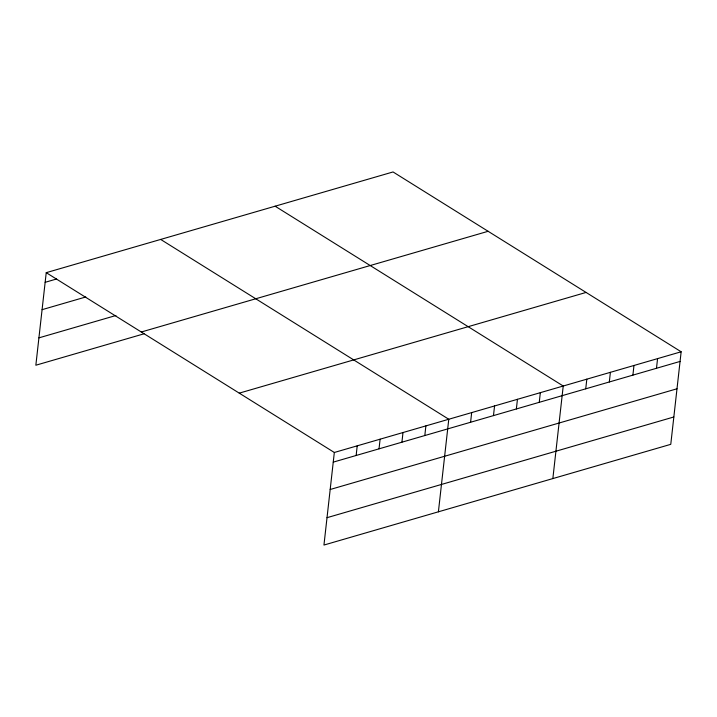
<?xml version="1.0" encoding="UTF-8"?>
<svg xmlns="http://www.w3.org/2000/svg" width="717" height="717" viewBox="0 0 717 717"><rect width="100%" height="100%" fill="white"/><g stroke="black" fill="none" stroke-linecap="round" stroke-linejoin="round"><path stroke-width="1.08" d="M46.229 272.666L334.328 452.481L323.95 545.045L670.771 444.334L681.15 351.778L393.05 171.955L46.229 272.666L35.85 365.222L144.054 333.799M356.143 455.483L357.218 445.831M379.033 448.842L380.109 439.189M401.923 442.192L402.999 432.539M424.814 435.542L425.889 425.898M438.401 511.813L448.779 419.248L160.68 239.433M470.594 422.25L471.669 412.607M493.475 415.609L494.56 405.956M516.365 408.959L517.45 399.306M539.256 402.318L540.34 392.665M552.852 478.58L563.23 386.015L275.131 206.2M585.735 388.82L586.82 379.168M609.316 381.973L610.4 372.32M632.896 375.125L633.98 365.473M656.485 368.278L657.57 358.625M45.153 282.31L56.598 278.985M42.079 309.672L85.78 296.981M38.915 337.859L115.912 315.507M141.303 332.007L488.125 231.295M239.263 393.14L586.076 292.437M334.328 452.481L681.15 351.778M333.253 462.133L680.066 361.431M330.178 489.496L677 388.784M327.015 517.683L673.837 416.98"/></g></svg>
